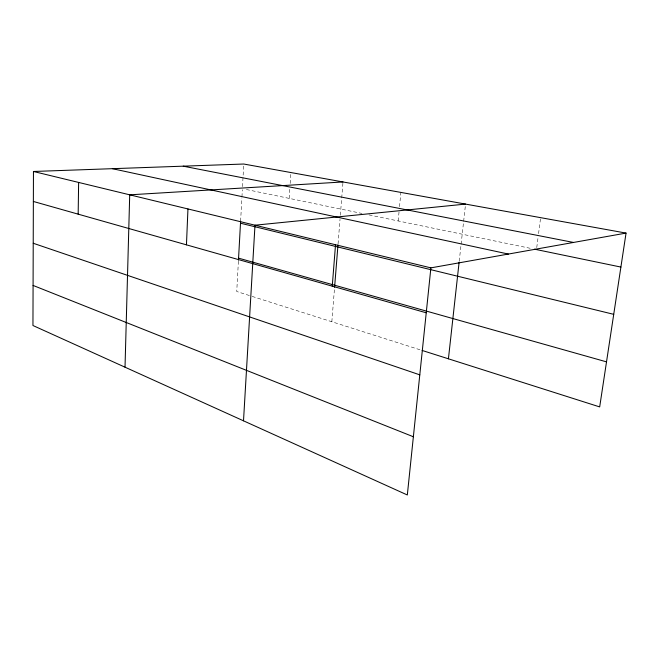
<?xml version="1.0" encoding="UTF-8"?>
<svg xmlns="http://www.w3.org/2000/svg" width="659" height="659" viewBox="0 0 659 659"><rect width="100%" height="100%" fill="white"/><g stroke="black" fill="none" stroke-linecap="round" stroke-linejoin="round"><path stroke-width="0.49" stroke-dasharray="3.29 2.47" d="M238.41 261.186L236.738 291.5L251.178 296.097M240.609 221.177L241.894 197.832M241.952 196.819L242.339 189.71M242.512 186.637L243.756 164.025M289.177 198.384L289.836 188.441M290.166 183.474L290.899 172.543M331.839 321.74L334.591 287.291M338.059 243.896L340.019 219.323M340.341 215.221L343.001 181.958M398.184 220.954L399.049 211.778M399.527 206.679L400.878 192.412M459.224 261.211L460.995 245.214M461.102 244.209L465.551 204.092M536.747 247.595L538.041 237.619M538.56 233.624L540.504 218.656M246.375 189.52L361.964 213.45M369.007 214.916L532.472 248.764M252.142 296.402L421.126 350.135"/><path stroke-width="0.99" d="M626.05 233.088L243.756 164.025L33.461 171.48L32.95 325.513L407.328 494.975L430.895 267.867L626.05 233.088L599.682 406.908L422.106 350.44M78.166 214.15L78.627 182.436M125.021 367.187L129.708 194.825L343.001 181.958M186.456 244.843L187.955 208.952M238.459 260.181L240.609 221.177M243.509 420.821L254.992 225.205L465.551 204.092M332.251 286.163L335.53 244.744M334.591 287.291L337.976 244.917M448.417 358.809L459.117 262.208M183.235 166.175L573.519 242.446M534.482 249.176L620.893 267.068M112.351 168.679L508.394 254.061M33.461 171.48L430.895 267.867M240.494 223.212L613.727 314.335M238.574 258.155L606.519 361.865M33.362 201.456L426.233 312.794M33.222 243.253L419.791 374.847M33.082 285.429L413.374 436.76"/></g></svg>
